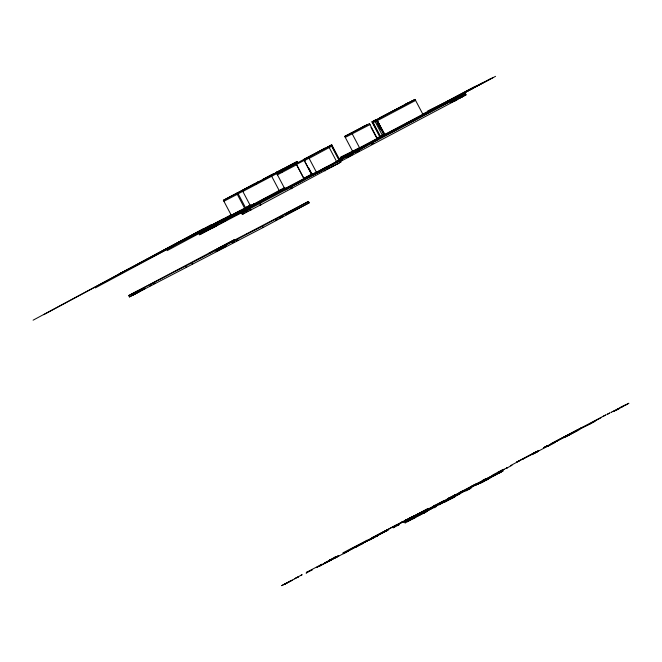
<?xml version="1.0" encoding="UTF-8"?>
<svg xmlns="http://www.w3.org/2000/svg" width="662" height="662" viewBox="0 0 662 662"><rect width="100%" height="100%" fill="white"/><g stroke="black" fill="none" stroke-linecap="round" stroke-linejoin="round"><path stroke-width="0.99" d="M276.906 173.825L296.079 163.721L304.454 179.601L285.281 189.713L276.906 173.825L324.926 148.172L323.197 149.256M278.363 173.047L281.706 170.937L282.244 171.946M296.079 163.721L304.454 179.601M304.71 160.27L304.172 159.261L305.612 158.35M303.841 159.641L312.216 175.529L303.841 159.641L310.693 156.025M296.609 164.73L277.436 174.842M340.136 160.725L316.957 173.237L308.583 157.357L311.554 155.479M310.048 156.58L312.903 154.767M304.495 160.585L309.427 158.003M327.558 147.361L331.761 144.846L340.847 162.082L260.497 204.997L259.777 203.648L260.29 203.325L261.002 204.674L260.497 204.997M308.583 157.357L331.116 145.251L339.49 161.139M331.645 146.269L309.121 158.375M241.076 212.063L252.752 204.69L174.669 245.312M242.54 211.286L254.158 203.946L253.678 204.202M247.638 208.985L251.428 206.602L227.703 219.097M261.002 204.674L242.325 214.43L241.613 213.081L253.289 205.708L252.296 206.221L284.768 188.794M259.231 202.646L259.752 202.315M257.601 203.739L261.217 201.529M250.501 208.398L249.781 208.853L250.493 210.21L251.212 209.755M242.325 214.43L244.824 212.85M246.496 211.799L248.167 210.748M288.839 187.04L289.625 186.543M287.101 188.215L290.858 185.914M285.281 189.713L288.847 187.454M286.737 188.927L316.064 173.13M241.613 213.081L326.523 168.206L327.235 169.555M306.059 178.392L308.426 176.903M309.775 176.191L311.165 175.314M313.987 174.23L312.547 175.14L320.582 170.912M319.597 171.102L325.977 167.196M316.957 173.237L320.565 171.102M330.735 165.235L336.006 161.909M336.627 161.594L338.952 160.121M333.143 165.955L331.414 167.039L340.847 162.082M405.359 522.74L404.987 522.98L425.732 512.057M407.519 521.383L407.097 521.648L408.859 520.671M408.446 520.936L411.292 519M411.971 518.71L412.666 518.131M413.51 517.734L414.015 517.419L412.161 518.445M414.842 516.757L414.404 517.03L418.028 514.887M415.753 516.319L416.663 515.607M413.154 518.751L413.874 518.296M414.619 517.974L415.223 517.593M418.177 515.673L419.832 514.713M427.222 510.046L425.509 511.039L440.031 503.525M418.69 515.516L432.733 508.135M423.663 513.224L423.134 513.555L427.586 511.213M424.516 512.76L425.343 512.305M433.891 507.878L436.068 506.744M439.03 504.808L460.206 493.67M443.97 501.755L496.674 473.951L489.003 478.138M446.337 500.191L462.928 491.469M444.401 502.35L454.761 496.823M452.874 497.179L456.201 495.449L453.851 496.79L454.736 496.227M450.872 498.651L449.887 499.272L452.088 498.014L451.103 498.635M452.75 497.956L455.439 496.467M467.314 489.483L468.158 488.953M468.398 488.804L469.507 488.25M469.747 488.093L474.033 485.527M471.799 486.802L469.234 488.275M469.192 488.73L468.017 489.466L470.227 488.299M465.791 491.005L471.129 488.208M469.482 488.688L470.657 487.944L408.446 520.795M478.709 483.417L475.92 485.039L482.151 481.762M477.832 484.294L483.252 481.439M481.787 482.217L480.331 483.136L502.863 471.03M481.903 482.143L484.65 480.554L481.795 482.358M481.481 482.747L490.012 478.03M486.529 480.091L488.548 478.816M492.528 476.408L503.219 470.806M493.885 475.573L495.209 474.737M499.305 473.14L501.515 471.741M208.952 253.372L234.902 239.437L128.701 295.575L129.413 296.924L263.195 227.505L309.195 202.812L308.484 201.463L246.645 233.81M221.902 246.719L225.816 244.626M246.057 208.712L237.683 192.832L236.756 193.321L245.13 209.209L231.766 216.143L223.392 200.263L257.725 182.1M256.806 182.588L258.759 181.678M263.766 178.963L262.847 179.452L274.118 173.477L273.199 173.965M264.899 178.392L271.71 174.743M277.188 171.88L276.269 172.377L297.197 161.503L297.726 162.513L242.838 191.459M271.155 175.463L297.197 161.503M238.212 193.842L223.922 201.273M33.1 320.185L203.209 228.87M119.648 273.745L147.254 258.925M155.603 254.58L211.633 224.501M43.7 314.69L129.404 268.681L117.745 274.747M183.589 239.57L147.179 258.95M194.173 234.605L231.146 214.761M95.295 287.912L173.502 245.933M230.326 215.845L243.848 208.588M245.652 207.62L250.162 205.195M250.128 208.265L199.527 234.762L198.815 233.405L233.272 214.91M167.105 250.65L251.519 205.336M251.767 205.212L284.734 187.528M198.815 233.405L264.659 198.724M231.766 216.143L234.422 214.72M242.416 210.425L244.187 209.473M266.099 197.979L263.741 199.221M271.221 195.34L272.14 194.843M267.134 197.557L266.215 198.054L285.33 188.116M272.653 194.595L272.289 194.793L273.274 194.28M273.572 194.098L279.232 191.078M284.718 188.554L245.362 208.977M255.904 184.35L255.367 183.333L242.309 190.449L250.683 206.329L284.974 188.438M199.527 234.762L219.478 224.054M221.29 223.077L226.727 220.156M216.565 225.916L212.428 228.142L211.708 226.793M138.457 290.51L132.019 293.969L132.731 295.318L139.169 291.868M128.701 295.575L262.483 226.156L308.484 201.463M129.413 296.924L145.475 288.309M149.935 285.91L151.722 284.95M153.501 283.998L155.289 283.038M223.4 247.654L226.528 245.974L215.928 251.477M232.312 243.028L234.662 241.771M319.506 565.489L321.881 564.239L320.888 564.752M347.5 550.478L343.015 552.869L344.008 552.356M325.356 562.468L324.438 562.965L338.729 555.534L337.81 556.022M307.027 572.589L306.109 573.085L312.083 569.965L311.165 570.462M366.417 540.664L367.336 540.167L347.434 550.503M372.888 537.296L371.97 537.784L402.537 521.755L401.619 522.244M320.102 565.803L319.183 566.3L331.05 560.126M326.383 562.435L325.828 562.733L335.046 557.942L328.178 561.616M356.793 546.208L347.856 550.991L348.601 550.61M362.751 542.914L358.399 545.231L358.978 544.942M368.726 539.803L387.171 529.898M374.361 536.791L396.712 524.792M405.607 520.158L404.689 520.655L411.499 517.105L392.616 527.217L393.609 526.704M336.097 557.503L335.179 558L338.646 556.204M336.867 557.123L337.786 556.634M338.58 556.221L387.8 529.981M376.695 535.757L378.11 535.004M387.303 530.088L388.222 529.592L362.677 542.931M357.017 546.539L356.098 547.035L363.455 543.196L362.536 543.692M372.458 538.223L373.285 537.784L362.056 543.626M388.246 529.749L388.71 529.509L376.223 535.98M414.735 515.541L410.407 517.849L411.4 517.328M377.837 535.417L377.009 535.864L387.245 530.535L386.418 530.982M395.413 526.042L393.774 526.886L394.254 526.629M404.201 521.325L393.791 526.878M370.985 539.29L370.066 539.787L377.621 535.848L376.703 536.344M409.43 518.594L428.033 508.623L412.31 516.799M421.289 512.405L408.851 519.074L409.745 518.611M428.091 508.871L429.017 508.375L421.214 512.421M435.058 505.238L434.131 505.735L444.417 500.381L443.499 500.877M394.064 527.316L393.137 527.813L399.062 524.726L398.143 525.214M407.089 520.564L406.162 521.052L422.654 512.438M412.815 517.485L422.869 512.256M448.968 498.014L448.05 498.511L455.059 494.853L454.14 495.35M414.933 516.509L415.852 516.012M461.422 491.552L416.597 515.624L496.384 473.587M480.926 481.762L483.972 480.124M246.595 233.835L208.985 253.356M343.619 553.506L345.034 552.762M382.611 136.653L380.311 137.787L371.936 121.907L375.544 120.012L376.074 121.022M361.096 148.305L353.119 152.277L344.745 136.389L364.671 125.854M353.119 152.277L384.308 135.776L375.933 119.888L372.342 121.775L380.716 137.663M421.793 116.164L384.92 135.52L376.546 119.64L413.419 100.285M350.752 133.385L369.437 123.579L377.812 139.467L360.111 148.834L351.737 132.954M376.777 119.681L415.057 99.424L423.432 115.312L385.152 135.561L376.777 119.681L385.152 135.561M376.463 120.906L372.872 122.793M415.595 100.442L377.307 120.699M383.306 134.916L385.11 133.956M376.645 138.524L380.22 136.637M383.77 134.758L380.178 136.645M422.488 114.261L440.453 104.745M440.743 104.604L475.482 86.209M338.596 158.921L376.943 138.615M377.398 138.383L384.688 134.518M422.902 114.294L384.614 134.552M447.545 101.311L457.442 96.056M457.608 95.973L483.434 82.303M490.65 78.753L457.384 96.362L460.942 94.583M338.861 159.294L493.091 77.553M339.465 158.988L495.565 76.337M380.311 137.787L413.245 120.352M384.92 135.52L465.328 93.466L466.04 94.815L454.653 100.947L456.83 99.871L456.11 98.522L453.942 99.59L465.328 93.466M358.796 149.43L375.511 140.592L370.646 143.042M339.126 159.931L359.78 149M339.465 160.278L456.11 98.522M340.74 160.808L342.535 159.856M347.029 157.482L352.416 154.627M356.901 152.252L359.598 150.82M450.648 102.684L466.04 94.815M340.177 161.636L456.83 99.871M577.504 429.779L551.024 443.805L582.452 427.346L548.624 445.261M544.09 447.562L547.681 445.675L543.684 447.686L547.292 445.791M578.795 429.191L604.365 415.662M604.621 415.587L605.929 414.892L603.38 416.191M522.169 459.329L538.885 450.491L537.362 451.244M461.29 491.651L475.697 484.013M522.301 459.345L534.308 453.114M536.51 451.947L537.163 451.608M558.331 440.387L544.669 447.636M501.424 470.641L502.599 470.012L497.336 472.651M535.525 452.485L536.981 451.807L532.207 454.115M483.839 480.14L494.133 474.695M504.113 469.267L502.938 469.896L507.58 467.571L506.397 468.191M567.938 435.613L577.512 430.548M614.41 410.92L613.103 411.607L619.483 408.421L615.23 410.68M616.984 409.654L628.9 403.257L627.816 403.795M507.001 467.968L511.983 465.328M304.172 159.261L331.761 144.846M296.411 164.49L305.265 159.832M239.272 211.79L254.1 203.987M250.493 206.122L251.841 205.41M303.717 178.343L312.572 173.684M339.258 159.625L369.073 143.935M231.973 216.408L245.437 209.316M338.87 160.105L366.475 145.566M284.743 188.695L316.734 171.855M243.608 210.475L244.957 209.763M316.419 172.228L363.62 147.369M323.569 168.578L324.918 167.867M226.363 219.941L361.435 148.76M325.042 168.562L326.829 167.627M312.216 175.529L319.067 171.913M318.422 172.459L321.045 171.077M327.657 168.752L329.469 167.792M327.748 168.851L331.223 167.023M410.622 519.422L412.633 518.288M257.841 182.166L283.319 168.926M223.392 200.263L271.23 175.438L279.604 191.326M238.403 193.643L243.715 190.896M183.523 239.586L224.178 218.493M245.585 207.661L250.733 204.997M193.792 234.72L240.836 210.301M121.055 273.141L174.735 245.288M242.375 210.293L244.162 209.366M280.018 190.639L281.664 189.787M242.515 210.549L244.286 209.631M237.476 214.447L241.845 212.179M275.375 220.363L277.204 219.42M279.033 218.468L283.609 216.093M285.43 215.15L309.195 202.812M236.317 240.894L238.08 239.975M405.806 520.315L406.799 519.802L401.553 522.599L414.859 515.681M334.641 557.363L335.634 556.85L329.262 560.259L330.255 559.738M416.183 515.102L418.061 514.126L417.226 514.581M459.196 492.727L462.448 491.022M433.403 506.273L434.289 505.809L421.073 512.893L421.967 512.429M307.756 571.662L306.763 572.183L319.58 565.472M350.992 549.203L369.694 539.489M370.687 538.976L371.581 538.512M301.152 575.195L302.145 574.682L294.623 578.696L295.616 578.183M415.339 515.946L416.233 515.483L403.837 522.119L404.73 521.656M290.386 580.971L291.379 580.458L281.648 585.663L286.704 583.023M328.311 561.219L329.204 560.755L316.808 567.392L317.702 566.929M290.833 580.897L291.404 580.599M291.76 580.4L292.323 580.102M297.619 577.264L298.603 576.751L284.966 584.058L290.593 581.12M343.123 553.763L343.868 553.382M344.861 552.869L348.005 551.214M415.057 99.424L379.607 117.861M404.78 104.53L409.058 102.428M373.575 121.047L375.933 119.888M371.936 121.907L374.237 120.774M374.618 120.583L382.942 136.496M376.546 119.64L385.251 135.362M362.768 126.856L367.137 124.713M369.437 123.579L369.975 124.597L345.274 137.406M344.745 136.389L352.722 132.417M456.466 96.586L473.032 88.394M459.023 95.502L461.596 94.236M427.635 111.05L448.53 100.773M453.073 98.737L455.58 97.504M451.765 99.432L453.942 98.365M454.463 98.1L457.756 96.478M459.56 96.52L462.134 95.254L462.846 96.602L460.272 97.868M377.133 138.052L380.592 136.347M382.984 135.172L384.713 134.345M405.955 123.777L409.248 122.164M414.131 119.88L423.432 115.312M413.154 120.418L417.432 118.308M340.715 157.068L359.582 147.816M381.949 136.935L384.308 135.776M371.357 144.39L373.773 143.199M625.739 404.813L626.293 404.54L624.423 405.508L624.986 405.235M620.368 407.502L623.728 405.798L610.96 412.467L611.456 412.219M626.5 404.49L627.262 404.11M621.444 407.196L621.999 406.931M624.986 405.409L625.507 405.152M600.889 417.846L589.983 423.639M595.097 421.322L590.711 423.655M564.223 436.986L565.555 436.332M565.869 436.134L566.713 435.712M579.763 429.439L565.274 437.119M554.226 442.406L570.189 434.504M536.088 451.798L516.492 462.175L524.469 458.203M546.597 446.585L547.126 446.329M548.235 445.733L548.765 445.476L545.256 447.322M533.208 453.329L534.399 452.742M534.515 452.642L535.715 452.055M536.054 451.939L537.246 451.352M554.979 442.555L547.772 446.387M545.314 447.462L535.128 452.866M537.478 451.823L532.107 454.686M519.554 460.802L510.377 465.676M502.053 470.07L492.842 474.944M485.825 478.651L482.714 480.306M471.112 486.454L486.09 479.031M447.62 498.991L456.466 494.638M446.527 499.578L455.034 495.391M377.001 122.776L380.683 129.769M382.992 134.146L383.919 135.892M372.673 121.618L381.047 137.497M371.026 127.377L376.099 137.001M331.472 145.028L339.846 160.907M328.791 146.724L337.877 163.953M324.388 169.555L325.1 170.904M308.856 168.14L312.092 174.263M291.388 186.924L292.099 188.273M290.626 187.412L291.338 188.761M262.491 226.156L263.195 227.505M235.953 214.132L236.673 215.489M224.269 220.198L224.981 221.547M220.132 222.424L220.843 223.773M191.914 262.781L192.625 264.13M185.699 266.116L186.411 267.465M435.464 506.207L434.545 506.794L436.68 505.569L435.464 506.207M609.768 412.997L607.12 414.354L609.768 412.997M580.508 428.571L579.333 429.191L585.721 426.005L580.508 428.571M587.235 425.261L586.052 425.889L590.694 423.556L587.235 425.261"/></g></svg>
